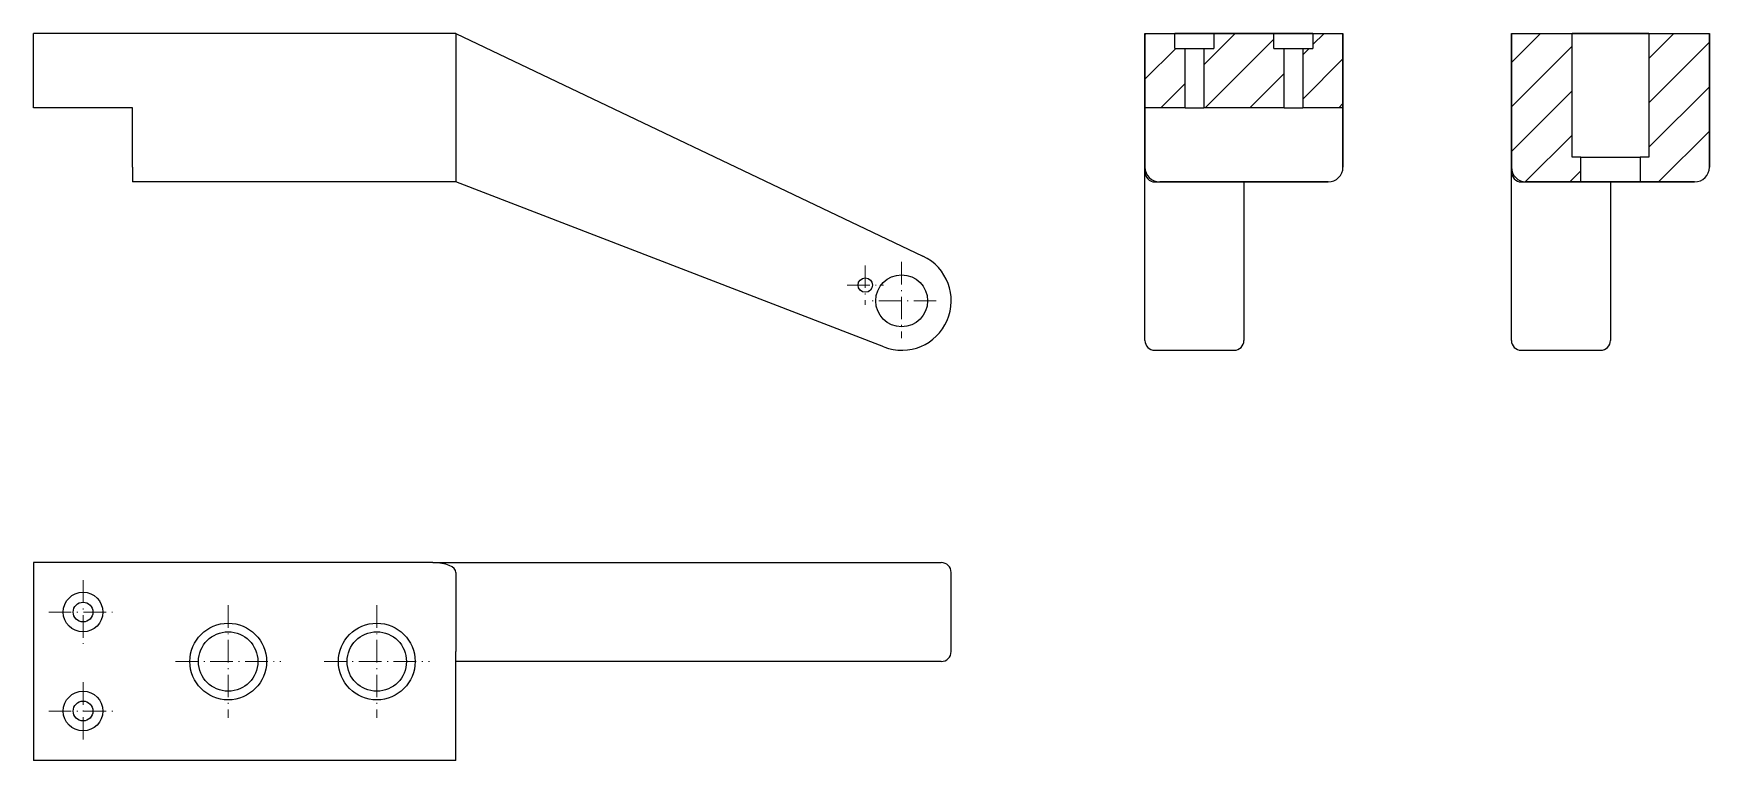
# Model space of a CAD drawing. Header units: millimetres. Extents: x 308 to 647, y 278 to 425.
import ezdxf

# ---------------------------------------------------------------- set-up
doc = ezdxf.new("R2010")
doc.units = ezdxf.units.MM
doc.linetypes.add('Dash Dot', pattern=[7.03, 4.56, -1.14, 0.19, -1.14])
doc.layers.add('DuongTam', color=7, linetype='Dash Dot', lineweight=13)
doc.layers.add('NetDam', color=7, linetype='Continuous', lineweight=35)

msp = doc.modelspace()

# ---------------------------------------------------------------- hatches: boundary and pattern name
at = {"layer": 'DuongTam'}
h = msp.add_hatch(dxfattribs=at)
h.set_pattern_fill('ANSI31', color=256, scale=2)
h.set_pattern_definition([(45, (126.974, -34.897), (-4.49013, 4.49013), [])])
h.paths.add_polyline_path([(560.66, 409.8), (560.66, 421.8), (558.6, 421.8), (558.6, 424.8), (546.48, 424.8), (546.48, 421.8), (544.42, 421.8), (544.42, 409.8)])
h.paths.add_polyline_path([(540.65, 421.8), (538.59, 421.8), (538.59, 424.8), (532.54, 424.8), (532.54, 409.8), (540.65, 409.8)])
h.paths.add_polyline_path([(572.54, 424.8), (566.48, 424.8), (566.48, 421.8), (564.42, 421.8), (564.42, 409.8), (572.54, 409.8)])
h = msp.add_hatch(dxfattribs=at)
h.set_pattern_fill('ANSI31', color=256, scale=2)
h.set_pattern_definition([(45, (116.8004, -34.897), (-4.49013, 4.49013), [])])
h.paths.add_polyline_path([(606.56, 397.8, 0.414214), (609.56, 394.8), (620.56, 394.8), (620.56, 399.8), (618.81, 399.8), (618.81, 424.8), (606.56, 424.8)])
h.paths.add_polyline_path([(646.57, 424.8), (634.32, 424.8), (634.32, 399.8), (632.57, 399.8), (632.57, 394.8), (643.57, 394.8, 0.414214), (646.57, 397.8)])

# ---------------------------------------------------------------- linework, layer by layer
for p, q in [((476.05, 377.93), (476.05, 369.97)), ((483.4, 378.63), (483.4, 363.26)), ((472.39, 373.95), (479.7, 373.95)), ((490.39, 370.78), (476.63, 370.78)), ((318.05, 314.29), (318.05, 301.48)), ((347.37, 309.27), (347.37, 286.49)), ((377.38, 309.27), (377.38, 286.49)), ((311.11, 307.88), (324.96, 307.88)), ((336.73, 297.88), (358.02, 297.88)), ((366.73, 297.88), (388.02, 297.88)), ((318.05, 293.69), (318.05, 282.07)), ((311.12, 287.88), (324.98, 287.88))]:
    msp.add_line(p, q, dxfattribs=at)
at = {"layer": 'NetDam', "color": 7, "linetype": 'Continuous', "lineweight": 25}
for p, q in [((308.05, 409.8), (308.05, 424.8)), ((393.38, 424.8), (308.05, 424.8)), ((393.38, 424.8), (393.38, 397.8)), ((393.38, 424.8), (487.7, 379.81)), ((532.54, 424.8), (532.54, 409.8)), ((532.54, 424.8), (538.59, 424.8)), ((532.54, 409.8), (532.54, 424.8)), ((532.54, 424.8), (572.54, 424.8)), ((532.54, 424.8), (532.54, 397.8)), ((532.54, 424.8), (544.79, 424.8)), ((538.59, 421.8), (538.59, 424.8)), ((546.48, 424.8), (538.59, 424.8)), ((560.29, 424.8), (544.79, 424.8)), ((546.48, 424.8), (546.48, 421.8)), ((546.48, 424.8), (558.6, 424.8)), ((558.6, 421.8), (558.6, 424.8)), ((566.48, 424.8), (558.6, 424.8)), ((560.29, 424.8), (572.54, 424.8)), ((566.48, 424.8), (566.48, 421.8)), ((566.48, 424.8), (572.54, 424.8)), ((572.54, 424.8), (572.54, 409.8)), ((572.54, 409.8), (572.54, 424.8)), ((572.54, 424.8), (572.54, 397.8)), ((606.56, 409.8), (606.56, 424.8)), ((606.56, 424.8), (646.57, 424.8)), ((606.56, 424.8), (606.56, 397.8)), ((606.56, 424.8), (618.81, 424.8)), ((618.81, 399.8), (618.81, 424.8)), ((634.32, 424.8), (618.81, 424.8)), ((634.32, 424.8), (634.32, 399.8)), ((634.32, 424.8), (646.57, 424.8)), ((646.57, 409.8), (646.57, 424.8)), ((646.57, 424.8), (646.57, 397.8)), ((538.59, 421.8), (540.65, 421.8)), ((540.65, 409.8), (540.65, 421.8)), ((540.65, 421.8), (544.42, 421.8)), ((544.42, 421.8), (544.42, 409.8)), ((544.42, 421.8), (546.48, 421.8)), ((558.6, 421.8), (560.66, 421.8)), ((560.66, 409.8), (560.66, 421.8)), ((560.66, 421.8), (564.42, 421.8)), ((564.42, 421.8), (564.42, 409.8)), ((564.42, 421.8), (566.48, 421.8)), ((328.05, 409.8), (308.05, 409.8)), ((328.05, 397.8), (328.05, 409.8)), ((540.65, 409.8), (532.54, 409.8)), ((532.54, 397.8), (532.54, 409.8)), ((540.65, 409.8), (544.42, 409.8)), ((560.66, 409.8), (544.42, 409.8)), ((560.66, 409.8), (564.42, 409.8)), ((572.54, 409.8), (564.42, 409.8)), ((572.54, 397.8), (572.54, 409.8)), ((606.56, 397.8), (606.56, 409.8)), ((646.57, 397.8), (646.57, 409.8)), ((620.56, 399.8), (618.81, 399.8)), ((620.56, 399.8), (632.57, 399.8)), ((620.56, 394.8), (620.56, 399.8)), ((634.32, 399.8), (632.57, 399.8)), ((632.57, 399.8), (632.57, 394.8)), ((328.05, 397.8), (328.05, 394.8)), ((393.38, 397.8), (393.38, 394.8)), ((532.54, 363.32), (532.54, 397.8)), ((606.56, 363.32), (606.56, 397.8)), ((392.38, 394.8), (328.05, 394.8)), ((393.38, 394.8), (392.38, 394.8)), ((479.8, 361.45), (393.38, 394.8)), ((534.54, 394.8), (535.54, 394.8)), ((569.54, 394.8), (535.54, 394.8)), ((535.54, 394.8), (546.54, 394.8)), ((546.54, 394.8), (558.54, 394.8)), ((552.54, 394.8), (552.54, 363.32)), ((558.54, 394.8), (569.54, 394.8)), ((608.56, 394.8), (609.56, 394.8)), ((643.57, 394.8), (609.56, 394.8)), ((609.56, 394.8), (620.56, 394.8)), ((620.56, 394.8), (632.57, 394.8)), ((626.57, 394.8), (626.57, 363.32)), ((632.57, 394.8), (643.57, 394.8)), ((532.54, 362.78), (532.54, 363.32)), ((552.54, 363.32), (552.54, 362.78)), ((606.56, 362.78), (606.56, 363.32)), ((626.57, 363.32), (626.57, 362.78)), ((534.54, 360.78), (550.54, 360.78)), ((608.56, 360.78), (624.57, 360.78)), ((308.05, 317.88), (308.05, 277.88)), ((388.73, 317.88), (308.05, 317.88)), ((388.73, 317.88), (486.84, 317.88)), ((393.38, 315.88), (393.38, 299.88)), ((486.84, 317.88), (491.4, 317.88)), ((493.4, 299.88), (493.4, 315.88)), ((393.38, 277.88), (393.38, 299.88)), ((486.84, 297.88), (393.38, 297.88)), ((491.4, 297.88), (486.84, 297.88)), ((393.38, 277.88), (308.05, 277.88))]:
    msp.add_line(p, q, dxfattribs=at)
for centre, radius in [((483.4, 370.78), 5.25), ((476.05, 373.95), 1.45), ((318.05, 307.88), 4), ((318.05, 307.88), 2), ((347.37, 297.88), 7.75), ((377.38, 297.88), 7.75), ((347.37, 297.88), 6), ((377.38, 297.88), 6), ((318.05, 287.88), 4), ((318.05, 287.88), 2)]:
    msp.add_circle(centre, radius, dxfattribs=at)
for centre, radius, start, end in [((535.54, 397.8), 3, 180, 270), ((569.54, 397.8), 3, 270, 0), ((569.54, 397.8), 3, 270, 0), ((609.56, 397.8), 3, 180, 270), ((643.57, 397.8), 3, 270, 0), ((643.57, 397.8), 3, 270, 0), ((483.4, 370.78), 10, 248.9011, 64.5004), ((534.54, 362.78), 2, 180, 270), ((550.54, 362.78), 2, 270, 0), ((608.56, 362.78), 2, 180, 270), ((624.57, 362.78), 2, 270, 0), ((491.4, 315.88), 2, 0, 90), ((491.4, 299.88), 2, 270, 0)]:
    msp.add_arc(centre, radius, start, end, dxfattribs=at)
for centre, major_axis, ratio, start_param, end_param in [((534.54, 396.94), (0, -2.14), 0.932961, 4.712389, 6.283185), ((608.56, 396.94), (0, -2.14), 0.932961, 4.712389, 6.283185), ((388.73, 315.88), (-4.65, 0), 0.430506, 3.141593, 4.712389)]:
    msp.add_ellipse(centre, major_axis=major_axis, ratio=ratio, start_param=start_param, end_param=end_param, dxfattribs=at)

doc.saveas('drawing.dxf')
